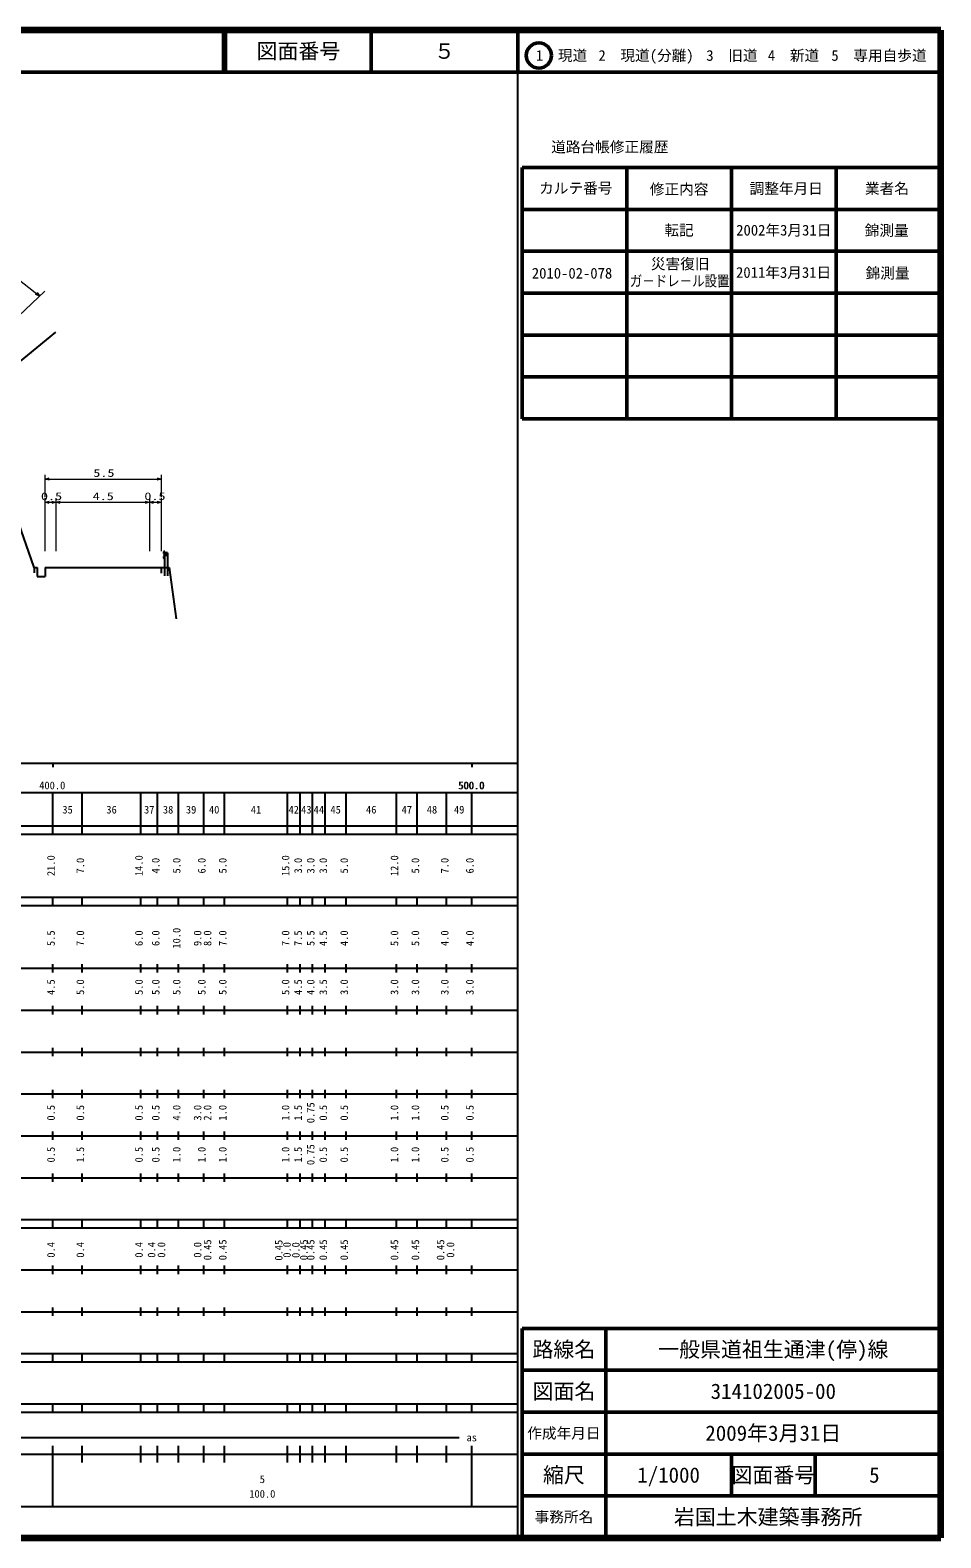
# Model space of a CAD drawing. Units: millimetres, scale not verified. Extents: x 40000 to 680000, y 20000 to 380000.
# Drawn here: x 462568 to 680000, y 20000 to 380000 of the extents above; entities that cross this region are included whole.
import ezdxf
from ezdxf.enums import TextEntityAlignment as Align

# ---------------------------------------------------------------- set-up
doc = ezdxf.new("R2010")
doc.units = ezdxf.units.MM
doc.header["$LTSCALE"] = 1000
for name, color, linetype, lineweight in [('M-BGD', 7, 'Continuous', 25), ('M-BGD-HTXT', 7, 'Continuous', 13), ('M-TTL', 2, 'Continuous', 140), ('M-TTL-BAND', 7, 'Continuous', 25), ('M-TTL-FRAM', 2, 'Continuous', 50), ('M-TTL-LINE', 7, 'Continuous', 50)]:
    doc.layers.add(name, color=color, linetype=linetype, lineweight=lineweight)
doc.layers.add('M-TTL-TXT', color=7, linetype='Continuous')
doc.styles.add('ＭＳ ゴシック', font='')
doc.styles.get('ＭＳ ゴシック').set_extended_font_data('MS Gothic')

# ---------------------------------------------------------------- blocks, each defined once
blk = doc.blocks.new('BUHIN238')
at = {"color": 7, "linetype": 'Continuous', "lineweight": 13}
blk.add_lwpolyline([(1036, -97), (0, 0), (930, 465)], dxfattribs=at)
blk = doc.blocks.new('BUHIN239')
at = {"color": 7, "linetype": 'Continuous', "lineweight": 13}
blk.add_lwpolyline([(-1036, 97), (0, 0), (-930, -465)], dxfattribs=at)

msp = doc.modelspace()

# ---------------------------------------------------------------- linework, layer by layer
at = {"layer": 'M-BGD'}
for p, q in [((445482, 288860), (468666, 307886)), ((463543, 251681), (459121, 264244)), ((494591, 255579), (494424, 255412)), ((494424, 255412), (494424, 255058)), ((494424, 255058), (494659, 254823)), ((494659, 254552), (494425, 254317)), ((494425, 254317), (494425, 253963)), ((494425, 253963), (494591, 253796)), ((494607, 255563), (494447, 255403)), ((494447, 255403), (494447, 255068)), ((494447, 255068), (494682, 254833)), ((494682, 254543), (494448, 254308)), ((494448, 254308), (494448, 253973)), ((494448, 253973), (494608, 253813)), ((495493, 254688), (494478, 254688)), ((494607, 255563), (494591, 255579)), ((494608, 253813), (494591, 253796)), ((494659, 254774), (494594, 254774)), ((494594, 254774), (494594, 254601)), ((494594, 254601), (494659, 254601)), ((494659, 254823), (494659, 254552)), ((494659, 254738), (495442, 254738)), ((494659, 254638), (495442, 254638)), ((494682, 254863), (494852, 254863)), ((494682, 254863), (494682, 254513)), ((494682, 254513), (494852, 254513)), ((494755, 255188), (494755, 254863)), ((494755, 255188), (495327, 255188)), ((495327, 255163), (494755, 255163)), ((494756, 251688), (494755, 254513)), ((494852, 254513), (494852, 254863)), ((495327, 255188), (495327, 251688)), ((495327, 254788), (495343, 254788)), ((495327, 254588), (495343, 254588)), ((495343, 254788), (495343, 254588)), ((495343, 254774), (495423, 254774)), ((495343, 254601), (495423, 254601)), ((495423, 254601), (495423, 254774)), ((495442, 254638), (495442, 254738)), ((463543, 251681), (464238, 251681)), ((463543, 251681), (463543, 250408)), ((464238, 251681), (464239, 249534)), ((464239, 249534), (466140, 249534)), ((466140, 251682), (495728, 251688)), ((466140, 251682), (466140, 249534)), ((493873, 251687), (493873, 250343)), ((494756, 249688), (494756, 251688)), ((495327, 251688), (495328, 249688)), ((495728, 251688), (497418, 239464))]:
    msp.add_line(p, q, dxfattribs=at)
msp.add_arc((495041, 254777), 500, 55.15723, 124.86707, dxfattribs=at)
at = {"layer": 'M-BGD-HTXT'}
for p, q in [((435600, 339424), (464846, 316505)), ((466104, 317698), (458281, 310286)), ((466136, 268471), (466135, 273814)), ((493868, 273820), (493869, 268477)), ((466135, 272814), (493868, 272820)), ((466139, 255593), (466136, 268273)), ((466136, 267273), (468712, 267274)), ((468711, 268274), (468714, 255593)), ((468712, 267274), (491025, 267278)), ((491024, 268278), (491027, 255598)), ((491025, 267278), (493869, 267279)), ((493869, 268279), (493872, 255598))]:
    msp.add_line(p, q, dxfattribs=at)
msp.add_lwpolyline([(464236, 317348), (464846, 316505), (463883, 316898)], dxfattribs=at)
at = {"layer": 'M-TTL'}
for p, q in [((680000, 380000), (40000, 380000)), ((680000, 20000), (680000, 380000)), ((40000, 20000), (680000, 20000))]:
    msp.add_line(p, q, dxfattribs=at)
at = {"layer": 'M-TTL-BAND'}
for p, q in [((579000, 20000), (579000, 370000)), ((40000, 205000), (579000, 205000)), ((468000, 205000), (468000, 204000)), ((568000, 205000), (568000, 204000)), ((68000, 198000), (579000, 198000)), ((468000, 188000), (468000, 198000)), ((475000, 188000), (475000, 198000)), ((489000, 188000), (489000, 198000)), ((493000, 188000), (493000, 198000)), ((498000, 188000), (498000, 198000)), ((504000, 188000), (504000, 198000)), ((509000, 188000), (509000, 198000)), ((524000, 188000), (524000, 198000)), ((527000, 188000), (527000, 198000)), ((530000, 188000), (530000, 198000)), ((533000, 188000), (533000, 198000)), ((538000, 188000), (538000, 198000)), ((550000, 188000), (550000, 198000)), ((555000, 188000), (555000, 198000)), ((562000, 188000), (562000, 198000)), ((568000, 188000), (568000, 198000)), ((40000, 190000), (579000, 190000)), ((40000, 188000), (579000, 188000)), ((40000, 173000), (579000, 173000)), ((468000, 171000), (468000, 173000)), ((475000, 171000), (475000, 173000)), ((489000, 171000), (489000, 173000)), ((493000, 171000), (493000, 173000)), ((498000, 171000), (498000, 173000)), ((504000, 171000), (504000, 173000)), ((509000, 171000), (509000, 173000)), ((524000, 171000), (524000, 173000)), ((527000, 171000), (527000, 173000)), ((530000, 171000), (530000, 173000)), ((533000, 171000), (533000, 173000)), ((538000, 171000), (538000, 173000)), ((550000, 171000), (550000, 173000)), ((555000, 171000), (555000, 173000)), ((562000, 171000), (562000, 173000)), ((568000, 171000), (568000, 173000)), ((40000, 171000), (579000, 171000)), ((40000, 156000), (579000, 156000)), ((468000, 155000), (468000, 157000)), ((475000, 155000), (475000, 157000)), ((489000, 155000), (489000, 157000)), ((493000, 155000), (493000, 157000)), ((498000, 155000), (498000, 157000)), ((504000, 155000), (504000, 157000)), ((509000, 155000), (509000, 157000)), ((524000, 155000), (524000, 157000)), ((527000, 155000), (527000, 157000)), ((530000, 155000), (530000, 157000)), ((533000, 155000), (533000, 157000)), ((538000, 155000), (538000, 157000)), ((550000, 155000), (550000, 157000)), ((555000, 155000), (555000, 157000)), ((562000, 155000), (562000, 157000)), ((568000, 155000), (568000, 157000)), ((46000, 146000), (579000, 146000)), ((468000, 145000), (468000, 147000)), ((475000, 145000), (475000, 147000)), ((489000, 145000), (489000, 147000)), ((493000, 145000), (493000, 147000)), ((498000, 145000), (498000, 147000)), ((504000, 145000), (504000, 147000)), ((509000, 145000), (509000, 147000)), ((524000, 145000), (524000, 147000)), ((527000, 145000), (527000, 147000)), ((530000, 145000), (530000, 147000)), ((533000, 145000), (533000, 147000)), ((538000, 145000), (538000, 147000)), ((550000, 145000), (550000, 147000)), ((555000, 145000), (555000, 147000)), ((562000, 145000), (562000, 147000)), ((568000, 145000), (568000, 147000)), ((468000, 135000), (468000, 137000)), ((475000, 135000), (475000, 137000)), ((489000, 135000), (489000, 137000)), ((493000, 135000), (493000, 137000)), ((498000, 135000), (498000, 137000)), ((504000, 135000), (504000, 137000)), ((509000, 135000), (509000, 137000)), ((524000, 135000), (524000, 137000)), ((527000, 135000), (527000, 137000)), ((530000, 135000), (530000, 137000)), ((533000, 135000), (533000, 137000)), ((538000, 135000), (538000, 137000)), ((550000, 135000), (550000, 137000)), ((555000, 135000), (555000, 137000)), ((562000, 135000), (562000, 137000)), ((568000, 135000), (568000, 137000)), ((52000, 136000), (579000, 136000)), ((46000, 126000), (579000, 126000)), ((468000, 125000), (468000, 127000)), ((475000, 125000), (475000, 127000)), ((489000, 125000), (489000, 127000)), ((493000, 125000), (493000, 127000)), ((498000, 125000), (498000, 127000)), ((504000, 125000), (504000, 127000)), ((509000, 125000), (509000, 127000)), ((524000, 125000), (524000, 127000)), ((527000, 125000), (527000, 127000)), ((530000, 125000), (530000, 127000)), ((533000, 125000), (533000, 127000)), ((538000, 125000), (538000, 127000)), ((550000, 125000), (550000, 127000)), ((555000, 125000), (555000, 127000)), ((562000, 125000), (562000, 127000)), ((568000, 125000), (568000, 127000)), ((52000, 116000), (579000, 116000)), ((468000, 115000), (468000, 117000)), ((475000, 115000), (475000, 117000)), ((489000, 115000), (489000, 117000)), ((493000, 115000), (493000, 117000)), ((498000, 115000), (498000, 117000)), ((504000, 115000), (504000, 117000)), ((509000, 115000), (509000, 117000)), ((524000, 115000), (524000, 117000)), ((527000, 115000), (527000, 117000)), ((530000, 115000), (530000, 117000)), ((533000, 115000), (533000, 117000)), ((538000, 115000), (538000, 117000)), ((550000, 115000), (550000, 117000)), ((555000, 115000), (555000, 117000)), ((562000, 115000), (562000, 117000)), ((568000, 115000), (568000, 117000)), ((46000, 106000), (579000, 106000)), ((468000, 105000), (468000, 107000)), ((475000, 105000), (475000, 107000)), ((489000, 105000), (489000, 107000)), ((493000, 105000), (493000, 107000)), ((498000, 105000), (498000, 107000)), ((504000, 105000), (504000, 107000)), ((509000, 105000), (509000, 107000)), ((524000, 105000), (524000, 107000)), ((527000, 105000), (527000, 107000)), ((530000, 105000), (530000, 107000)), ((533000, 105000), (533000, 107000)), ((538000, 105000), (538000, 107000)), ((550000, 105000), (550000, 107000)), ((555000, 105000), (555000, 107000)), ((562000, 105000), (562000, 107000)), ((568000, 105000), (568000, 107000)), ((40000, 96000), (579000, 96000)), ((40000, 94000), (579000, 94000)), ((468000, 94000), (468000, 96000)), ((475000, 94000), (475000, 96000)), ((489000, 94000), (489000, 96000)), ((493000, 94000), (493000, 96000)), ((498000, 94000), (498000, 96000)), ((504000, 94000), (504000, 96000)), ((509000, 94000), (509000, 96000)), ((524000, 94000), (524000, 96000)), ((527000, 94000), (527000, 96000)), ((530000, 94000), (530000, 96000)), ((533000, 94000), (533000, 96000)), ((538000, 94000), (538000, 96000)), ((550000, 94000), (550000, 96000)), ((555000, 94000), (555000, 96000)), ((562000, 94000), (562000, 96000)), ((568000, 94000), (568000, 96000)), ((49000, 84000), (579000, 84000)), ((468000, 83000), (468000, 85000)), ((475000, 83000), (475000, 85000)), ((489000, 83000), (489000, 85000)), ((493000, 83000), (493000, 85000)), ((498000, 83000), (498000, 85000)), ((504000, 83000), (504000, 85000)), ((509000, 83000), (509000, 85000)), ((524000, 83000), (524000, 85000)), ((527000, 83000), (527000, 85000)), ((530000, 83000), (530000, 85000)), ((533000, 83000), (533000, 85000)), ((538000, 83000), (538000, 85000)), ((550000, 83000), (550000, 85000)), ((555000, 83000), (555000, 85000)), ((562000, 83000), (562000, 85000)), ((568000, 83000), (568000, 85000)), ((40000, 74000), (579000, 74000)), ((468000, 73000), (468000, 75000)), ((475000, 73000), (475000, 75000)), ((489000, 73000), (489000, 75000)), ((493000, 73000), (493000, 75000)), ((498000, 73000), (498000, 75000)), ((504000, 73000), (504000, 75000)), ((509000, 73000), (509000, 75000)), ((524000, 73000), (524000, 75000)), ((527000, 73000), (527000, 75000)), ((530000, 73000), (530000, 75000)), ((533000, 73000), (533000, 75000)), ((538000, 73000), (538000, 75000)), ((550000, 73000), (550000, 75000)), ((555000, 73000), (555000, 75000)), ((562000, 73000), (562000, 75000)), ((568000, 73000), (568000, 75000)), ((40000, 64000), (579000, 64000)), ((40000, 62000), (579000, 62000)), ((468000, 62000), (468000, 64000)), ((475000, 62000), (475000, 64000)), ((489000, 62000), (489000, 64000)), ((493000, 62000), (493000, 64000)), ((498000, 62000), (498000, 64000)), ((504000, 62000), (504000, 64000)), ((509000, 62000), (509000, 64000)), ((524000, 62000), (524000, 64000)), ((527000, 62000), (527000, 64000)), ((530000, 62000), (530000, 64000)), ((533000, 62000), (533000, 64000)), ((538000, 62000), (538000, 64000)), ((550000, 62000), (550000, 64000)), ((555000, 62000), (555000, 64000)), ((562000, 62000), (562000, 64000)), ((568000, 62000), (568000, 64000)), ((40000, 52000), (579000, 52000)), ((468000, 50000), (468000, 52000)), ((475000, 50000), (475000, 52000)), ((489000, 50000), (489000, 52000)), ((493000, 50000), (493000, 52000)), ((498000, 50000), (498000, 52000)), ((504000, 50000), (504000, 52000)), ((509000, 50000), (509000, 52000)), ((524000, 50000), (524000, 52000)), ((527000, 50000), (527000, 52000)), ((530000, 50000), (530000, 52000)), ((533000, 50000), (533000, 52000)), ((538000, 50000), (538000, 52000)), ((550000, 50000), (550000, 52000)), ((555000, 50000), (555000, 52000)), ((562000, 50000), (562000, 52000)), ((568000, 50000), (568000, 52000)), ((40000, 50000), (579000, 50000)), ((71000, 44000), (565000, 44000)), ((40000, 40000), (579000, 40000)), ((468000, 27500), (468000, 42000)), ((475000, 38000), (475000, 42000)), ((489000, 38000), (489000, 42000)), ((493000, 38000), (493000, 42000)), ((498000, 38000), (498000, 42000)), ((504000, 38000), (504000, 42000)), ((509000, 38000), (509000, 42000)), ((524000, 38000), (524000, 42000)), ((527000, 38000), (527000, 42000)), ((530000, 38000), (530000, 42000)), ((533000, 38000), (533000, 42000)), ((538000, 38000), (538000, 42000)), ((550000, 38000), (550000, 42000)), ((555000, 38000), (555000, 42000)), ((562000, 38000), (562000, 42000)), ((568000, 27500), (568000, 42000)), ((68000, 27500), (579000, 27500))]:
    msp.add_line(p, q, dxfattribs=at)
at = {"layer": 'M-TTL-FRAM'}
for p, q in [((580000, 347197), (580000, 287197)), ((580000, 347197), (680000, 347197)), ((580000, 287197), (680000, 287197)), ((680000, 70000), (580000, 70000)), ((580000, 70000), (580000, 20000))]:
    msp.add_line(p, q, dxfattribs=at)
at = {"layer": 'M-TTL-LINE'}
for p, q in [((508747, 380000), (508747, 370000)), ((509247, 380000), (509247, 370000)), ((543997, 380000), (543997, 370000)), ((579000, 380000), (579000, 370000)), ((40000, 370000), (680000, 370000)), ((605000, 347197), (605000, 287197)), ((630000, 347197), (630000, 287197)), ((655000, 347197), (655000, 287197)), ((580000, 337197), (680000, 337197)), ((580000, 327197), (680000, 327197)), ((580000, 317197), (680000, 317197)), ((580000, 307197), (680000, 307197)), ((580000, 297197), (680000, 297197)), ((600000, 70000), (600000, 20000)), ((680000, 60000), (580000, 60000)), ((680000, 50000), (580000, 50000)), ((680000, 40000), (580000, 40000)), ((630000, 40000), (630000, 30000)), ((650000, 40000), (650000, 30000)), ((680000, 30000), (580000, 30000))]:
    msp.add_line(p, q, dxfattribs=at)
msp.add_circle((584031, 373958), 3000, dxfattribs=at)

# ---------------------------------------------------------------- block references
at = {"layer": 'M-BGD-HTXT', "rotation": 349.33904}
for name, p in [('BUHIN238', (466135, 272814)), ('BUHIN239', (493868, 272820)), ('BUHIN238', (466136, 267273)), ('BUHIN239', (468712, 267274)), ('BUHIN238', (468712, 267274)), ('BUHIN239', (491025, 267278)), ('BUHIN238', (491025, 267278)), ('BUHIN239', (493869, 267279))]:
    msp.add_blockref(name, p, dxfattribs=at)

# ---------------------------------------------------------------- texts
at = {"layer": 'M-BGD-HTXT', "style": 'ＭＳ ゴシック', "width": 1.35}
for s, p in [('5.5', (477657, 272786)), ('0.5', (465153, 267231)), ('4.5', (477496, 267234)), ('0.5', (489840, 267236))]:
    msp.add_text(s, height=1833, rotation=0.1, dxfattribs=at).set_placement(p, align=Align.BOTTOM_LEFT)
at = {"layer": 'M-TTL-BAND', "style": 'ＭＳ ゴシック'}
for s, p in [('400.0', (467844, 198195)), ('500.0', (567844, 198195)), ('500.0', (568000, 198195)), ('35', (471500, 192405)), ('36', (482000, 192405)), ('37', (491000, 192405)), ('38', (495500, 192405)), ('39', (501000, 192405)), ('40', (506500, 192405)), ('41', (516500, 192405)), ('42', (525500, 192405)), ('43', (528500, 192405)), ('44', (531500, 192405)), ('45', (535500, 192405)), ('46', (544000, 192405)), ('47', (552500, 192405)), ('48', (558500, 192405)), ('49', (565000, 192405)), ('as', (568000, 42500)), ('5', (518000, 32523)), ('100.0', (518000, 29033))]:
    msp.add_text(s, height=1833, dxfattribs=at).set_placement(p, align=Align.BOTTOM_CENTER)
for s, p in [('21.0', (469000, 180500)), ('7.0', (476000, 180500)), ('14.0', (490000, 180500)), ('4.0', (494000, 180500)), ('5.0', (499000, 180500)), ('6.0', (505000, 180500)), ('5.0', (510000, 180500)), ('15.0', (525000, 180500)), ('3.0', (528000, 180500)), ('3.0', (531000, 180500)), ('3.0', (534000, 180500)), ('5.0', (539000, 180500)), ('12.0', (551000, 180500)), ('5.0', (556000, 180500)), ('7.0', (563000, 180500)), ('6.0', (569000, 180500)), ('5.5', (469000, 163174)), ('7.0', (476000, 163174)), ('6.0', (490000, 163174)), ('6.0', (494000, 163174)), ('10.0', (499000, 163174)), ('9.0', (504000, 163174)), ('8.0', (506370, 163174)), ('7.0', (510000, 163174)), ('7.0', (525000, 163174)), ('7.5', (528000, 163174)), ('5.5', (531000, 163174)), ('4.5', (534000, 163174)), ('4.0', (539000, 163174)), ('5.0', (551000, 163174)), ('5.0', (556000, 163174)), ('4.0', (563000, 163174)), ('4.0', (569000, 163174)), ('4.5', (469000, 151500)), ('5.0', (476000, 151500)), ('5.0', (490000, 151500)), ('5.0', (494000, 151500)), ('5.0', (499000, 151500)), ('5.0', (505000, 151500)), ('5.0', (510000, 151500)), ('5.0', (525000, 151500)), ('4.5', (528000, 151500)), ('4.0', (531000, 151500)), ('3.5', (534000, 151500)), ('3.0', (539000, 151500)), ('3.0', (551000, 151500)), ('3.0', (556000, 151500)), ('3.0', (563000, 151500)), ('3.0', (569000, 151500)), ('0.5', (469000, 121500)), ('0.5', (476000, 121500)), ('0.5', (490000, 121500)), ('0.5', (494000, 121500)), ('4.0', (499000, 121500)), ('3.0', (504000, 121500)), ('2.0', (506370, 121500)), ('1.0', (510000, 121500)), ('1.0', (525000, 121500)), ('1.5', (528000, 121500)), ('0.75', (531000, 121500)), ('0.5', (534000, 121500)), ('0.5', (539000, 121500)), ('1.0', (551000, 121500)), ('1.0', (556000, 121500)), ('0.5', (563000, 121500)), ('0.5', (569000, 121500)), ('0.5', (469000, 111500)), ('1.5', (476000, 111500)), ('0.5', (490000, 111500)), ('0.5', (494000, 111500)), ('1.0', (499000, 111500)), ('1.0', (505000, 111500)), ('1.0', (510000, 111500)), ('1.0', (525000, 111500)), ('1.5', (528000, 111500)), ('0.75', (531000, 111500)), ('0.5', (534000, 111500)), ('0.5', (539000, 111500)), ('1.0', (551000, 111500)), ('1.0', (556000, 111500)), ('0.5', (563000, 111500)), ('0.5', (569000, 111500)), ('0.4', (469000, 88764)), ('0.4', (476000, 88764)), ('0.4', (490000, 88764)), ('0.4', (493000, 88764)), ('0.0', (495370, 88764)), ('0.0', (504000, 88764)), ('0.45', (506370, 88764)), ('0.45', (510000, 88764)), ('0.45', (523369, 88683)), ('0.0', (525334, 88757)), ('0.0', (527447, 88720)), ('0.45', (529370, 88764)), ('0.45', (531000, 88764)), ('0.45', (534000, 88764)), ('0.45', (539000, 88764)), ('0.45', (551000, 88764)), ('0.45', (556000, 88764)), ('0.45', (562000, 88764)), ('0.0', (564370, 88764))]:
    msp.add_text(s, height=1833, rotation=90, dxfattribs=at).set_placement(p, align=Align.BOTTOM_CENTER)
at = {"layer": 'M-TTL-TXT', "style": 'ＭＳ ゴシック'}
for s, height, p in [('図面番号', 3666, (526622, 375000)), ('５', 3666, (561497, 375000)), ('1\u3000現道', 2566, (589448, 373958)), ('2\u3000現道(分離)', 2566, (609619, 373958)), ('3\u3000旧道', 2566, (630121, 373958)), ('4\u3000新道', 2566, (644824, 373958)), ('5\u3000専用自歩道', 2566, (665228, 373958)), ('道路台帳修正履歴', 2566, (600968, 352113)), ('カルテ番号', 2566, (592839, 342277)), ('修正内容', 2566, (617509, 342023)), ('調整年月日', 2566, (643089, 342197)), ('業者名', 2566, (667134, 342197)), ('転記', 2566, (617500, 332245)), ('2002年3月31日', 2566, (642500, 332245)), ('錦測量', 2566, (667077, 332189)), ('災害復旧', 2566, (617770, 324203)), ('2010-02-078', 2566, (591946, 321963)), ('2011年3月31日', 2566, (642461, 322147)), ('錦測量', 2566, (667283, 321989)), ('路線名', 3666, (590000, 65000)), ('路線名', 3666, (590000, 65000)), ('一般県道祖生通津(停)線', 3666, (640000, 65000)), ('図面名', 3666, (590000, 55000)), ('図面名', 3666, (590000, 55000)), ('314102005-00', 3666, (640000, 55000)), ('2009年3月31日', 3666, (640000, 45000)), ('作成年月日', 2566, (590000, 45000)), ('作成年月日', 2566, (590000, 45000)), ('縮尺', 3666, (590000, 35000)), ('縮尺', 3666, (590000, 35000)), ('1/1000', 3666, (615000, 35000)), ('図面番号', 3666, (640000, 35000)), ('図面番号', 3666, (640000, 35000)), ('5', 3666, (664125, 35000)), ('事務所名', 2566, (590000, 25000)), ('事務所名', 2566, (590000, 25000)), ('岩国土木建築事務所 ', 3666, (640000, 25000))]:
    msp.add_text(s, height=height, dxfattribs=at).set_placement(p, align=Align.MIDDLE_CENTER)
at = {"layer": 'M-TTL-TXT', "style": 'ＭＳ ゴシック', "width": 0.85}
msp.add_text('ガ－ドレ－ル設置', height=2566, dxfattribs=at).set_placement((617638, 320118), align=Align.MIDDLE_CENTER)

doc.saveas('drawing.dxf')
